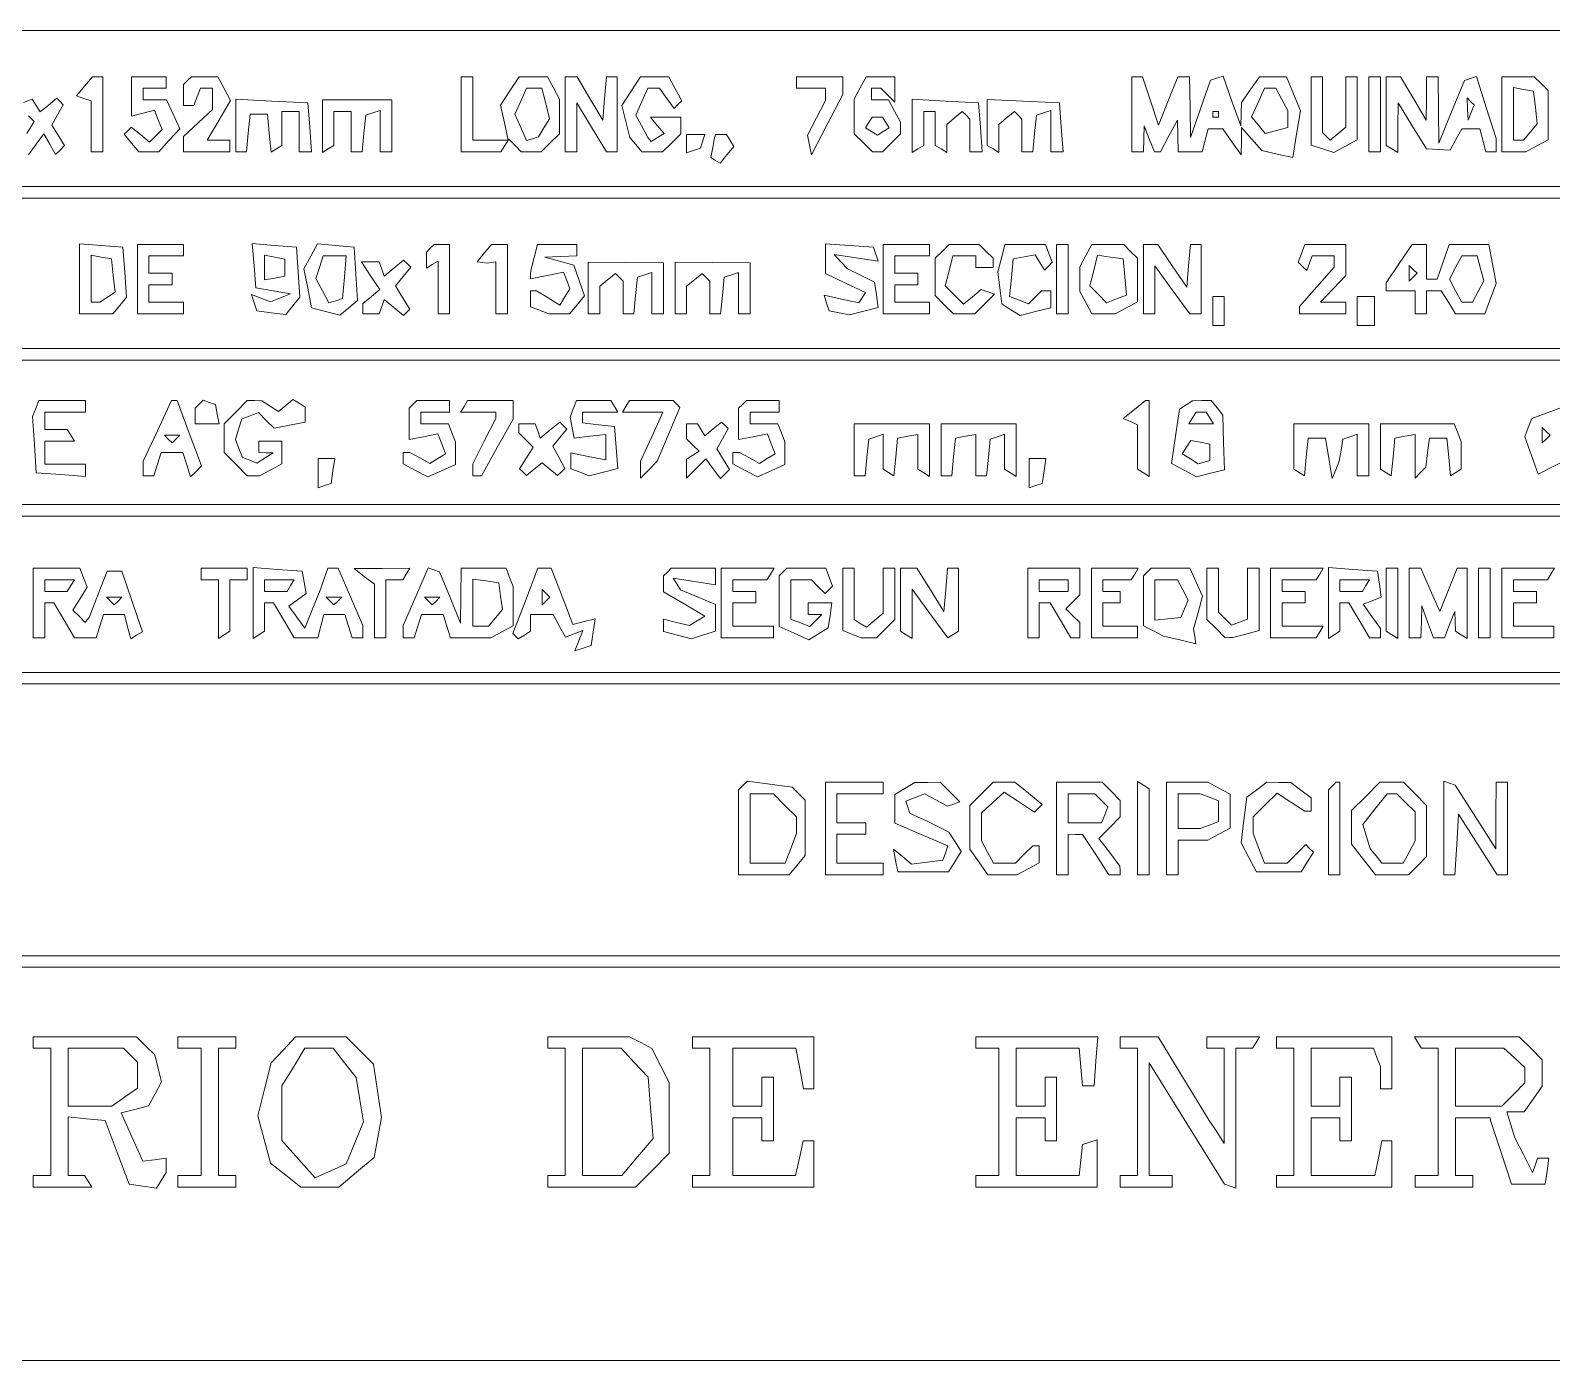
# Paper-space layout 'AN-05-DGE-020' of a CAD drawing. Header units: metres, sheet in millimetres. Extents: x 12 to 193, y 4 to 291.
# Drawn here: x 95.12 to 128.19, y 42.78 to 71.69 of the extents above; entities that cross this region are included whole.
import ezdxf

# ---------------------------------------------------------------- set-up
doc = ezdxf.new("R2010")
doc.units = ezdxf.units.M
doc.layers.add('DGE_CONTORNOS', color=7, linetype='Continuous', lineweight=0)
doc.layers.add('DGE_DATOS', color=7, linetype='Continuous', lineweight=0)

# ---------------------------------------------------------------- blocks, each defined once
blk = doc.blocks.new('LP_REF_DGE_MT_020')
at = {"layer": 'DGE_CONTORNOS'}
for points in [[(180.022, 69.991), (180.022, 68.294), (120.699, 68.294), (61.377, 68.294), (61.377, 69.991), (61.377, 71.688), (120.699, 71.688), (180.022, 71.688)], [(96.301, 70.473), (96.128, 70.264), (96.285, 70.211), (96.443, 70.158), (96.443, 69.603), (96.443, 69.048), (96.568, 69.048), (96.694, 69.048), (96.694, 69.865), (96.694, 70.682), (96.584, 70.682), (96.473, 70.682)], [(97.322, 70.254), (97.322, 69.826), (97.572, 69.891), (97.822, 69.957), (97.903, 69.745), (97.984, 69.534), (97.847, 69.397), (97.71, 69.26), (97.513, 69.423), (97.316, 69.587), (97.239, 69.509), (97.161, 69.431), (97.32, 69.24), (97.479, 69.048), (97.695, 69.048), (97.912, 69.048), (98.14, 69.3), (98.368, 69.552), (98.225, 69.866), (98.082, 70.179), (97.828, 70.179), (97.574, 70.179), (97.574, 70.305), (97.574, 70.431), (97.825, 70.431), (98.076, 70.431), (98.076, 70.556), (98.076, 70.682), (97.699, 70.682), (97.322, 70.682)], [(98.537, 70.598), (98.454, 70.515), (98.454, 70.284), (98.454, 70.054), (98.566, 70.054), (98.678, 70.054), (98.75, 70.242), (98.823, 70.431), (98.952, 70.431), (99.082, 70.431), (99.082, 70.201), (99.082, 69.972), (98.768, 69.677), (98.454, 69.382), (98.454, 69.215), (98.454, 69.048), (98.956, 69.048), (99.459, 69.048), (99.459, 69.174), (99.459, 69.3), (99.212, 69.3), (98.965, 69.3), (99.22, 69.732), (99.475, 70.165), (99.337, 70.424), (99.199, 70.682), (98.91, 70.682), (98.621, 70.682)], [(104.486, 69.865), (104.486, 69.048), (104.919, 69.048), (105.351, 69.048), (105.436, 69.185), (105.52, 69.322), (105.657, 69.185), (105.793, 69.048), (106.011, 69.048), (106.228, 69.048), (106.425, 69.246), (106.623, 69.443), (106.623, 69.82), (106.623, 70.196), (106.493, 70.439), (106.363, 70.682), (106.056, 70.682), (105.749, 70.682), (105.546, 70.373), (105.344, 70.064), (105.428, 69.682), (105.512, 69.3), (105.125, 69.3), (104.738, 69.3), (104.738, 69.991), (104.738, 70.682), (104.612, 70.682), (104.486, 70.682)], [(106.749, 69.865), (106.749, 69.048), (106.874, 69.048), (107, 69.048), (107.001, 69.582), (107.002, 70.117), (107.322, 69.582), (107.643, 69.048), (107.761, 69.048), (107.88, 69.048), (107.88, 69.865), (107.88, 70.682), (107.762, 70.682), (107.644, 70.682), (107.605, 70.211), (107.566, 69.74), (107.287, 70.211), (107.008, 70.682), (106.879, 70.682), (106.749, 70.682)], [(108.183, 70.369), (107.978, 70.056), (108.065, 69.71), (108.151, 69.364), (108.282, 69.206), (108.413, 69.048), (108.64, 69.048), (108.867, 69.048), (109.065, 69.246), (109.262, 69.443), (109.262, 69.623), (109.262, 69.802), (108.933, 69.802), (108.603, 69.802), (108.75, 69.625), (108.897, 69.448), (108.757, 69.361), (108.617, 69.274), (108.581, 69.318), (108.545, 69.362), (108.414, 69.606), (108.283, 69.849), (108.416, 70.14), (108.548, 70.431), (108.672, 70.431), (108.795, 70.431), (108.955, 70.211), (109.116, 69.991), (109.199, 70.075), (109.283, 70.158), (109.142, 70.42), (109.002, 70.682), (108.695, 70.682), (108.388, 70.682)], [(111.776, 70.556), (111.776, 70.431), (112.09, 70.431), (112.404, 70.431), (112.404, 70.299), (112.404, 70.167), (112.208, 69.788), (112.012, 69.408), (112.058, 69.197), (112.104, 68.985), (112.443, 69.641), (112.781, 70.297), (112.781, 70.489), (112.781, 70.682), (112.279, 70.682), (111.776, 70.682)], [(113.163, 70.439), (113.033, 70.196), (113.033, 69.82), (113.033, 69.443), (113.23, 69.246), (113.428, 69.048), (113.535, 69.048), (113.643, 69.048), (113.841, 69.246), (114.038, 69.443), (114.038, 69.568), (114.038, 69.693), (113.908, 69.936), (113.778, 70.179), (113.594, 70.179), (113.41, 70.179), (113.41, 70.305), (113.41, 70.431), (113.51, 70.431), (113.611, 70.431), (113.762, 70.28), (113.913, 70.129), (113.913, 70.406), (113.913, 70.682), (113.603, 70.682), (113.293, 70.682)], [(119.066, 69.865), (119.066, 69.048), (119.191, 69.048), (119.317, 69.048), (119.325, 69.331), (119.333, 69.614), (119.446, 69.331), (119.56, 69.048), (119.623, 69.048), (119.686, 69.048), (119.873, 69.394), (120.061, 69.74), (120.066, 69.394), (120.071, 69.048), (120.334, 69.048), (120.597, 69.048), (120.663, 69.3), (120.729, 69.551), (120.887, 69.551), (121.046, 69.551), (121.243, 69.268), (121.44, 68.985), (121.447, 69.282), (121.453, 69.579), (121.673, 69.327), (121.893, 69.075), (122.228, 68.999), (122.563, 68.923), (122.649, 69.433), (122.735, 69.942), (122.582, 70.312), (122.428, 70.682), (122.137, 70.682), (121.845, 70.682), (121.649, 70.403), (121.453, 70.123), (121.444, 69.869), (121.434, 69.614), (121.242, 70.154), (121.051, 70.695), (120.915, 70.649), (120.779, 70.604), (120.56, 69.983), (120.342, 69.362), (120.332, 70.022), (120.322, 70.682), (120.196, 70.682), (120.069, 70.682), (119.858, 70.155), (119.647, 69.628), (119.472, 70.155), (119.296, 70.682), (119.181, 70.682), (119.066, 70.682)], [(122.962, 69.937), (122.962, 69.191), (123.208, 69.113), (123.455, 69.034), (123.711, 69.171), (123.967, 69.309), (123.967, 69.995), (123.967, 70.682), (123.841, 70.682), (123.716, 70.682), (123.716, 70.132), (123.716, 69.582), (123.547, 69.442), (123.378, 69.302), (123.296, 69.385), (123.213, 69.467), (123.213, 70.075), (123.213, 70.682), (123.087, 70.682), (122.962, 70.682)], [(124.219, 69.865), (124.219, 69.048), (124.344, 69.048), (124.47, 69.048), (124.47, 69.865), (124.47, 70.682), (124.344, 70.682), (124.219, 70.682)], [(124.596, 69.935), (124.596, 69.189), (124.721, 69.111), (124.847, 69.033), (124.851, 69.575), (124.855, 70.117), (125.163, 69.614), (125.472, 69.111), (125.73, 69.097), (125.987, 69.082), (126.113, 69.317), (126.238, 69.551), (126.434, 69.551), (126.63, 69.551), (126.696, 69.3), (126.761, 69.048), (126.873, 69.048), (126.984, 69.048), (126.984, 69.194), (126.984, 69.34), (126.771, 70.014), (126.559, 70.687), (126.43, 70.644), (126.3, 70.601), (126.019, 69.919), (125.738, 69.237), (125.733, 69.959), (125.727, 70.682), (125.601, 70.682), (125.475, 70.682), (125.47, 70.211), (125.464, 69.74), (125.187, 70.21), (124.91, 70.68), (124.753, 70.681), (124.596, 70.682)], [(127.109, 69.865), (127.109, 69.048), (127.369, 69.048), (127.628, 69.048), (127.872, 69.178), (128.115, 69.309), (128.115, 69.844), (128.115, 70.38), (127.964, 70.531), (127.813, 70.682), (127.461, 70.682), (127.109, 70.682)], [(127.841, 70.014), (127.881, 69.661), (127.731, 69.481), (127.581, 69.3), (127.471, 69.3), (127.361, 69.3), (127.361, 69.874), (127.361, 70.449), (127.581, 70.407), (127.8, 70.366)], [(99.585, 69.62), (99.585, 69.048), (99.702, 69.048), (99.82, 69.048), (99.859, 69.457), (99.899, 69.865), (100.087, 69.865), (100.276, 69.865), (100.315, 69.454), (100.355, 69.044), (100.473, 69.116), (100.59, 69.189), (100.59, 69.558), (100.59, 69.928), (100.779, 69.928), (100.967, 69.928), (100.967, 69.488), (100.967, 69.048), (101.1, 69.048), (101.233, 69.048), (101.194, 69.582), (101.156, 70.117), (100.37, 70.154), (99.585, 70.191)], [(101.47, 69.606), (101.47, 69.033), (101.596, 69.111), (101.721, 69.189), (101.721, 69.558), (101.721, 69.928), (101.91, 69.928), (102.098, 69.928), (102.098, 69.488), (102.098, 69.048), (102.216, 69.048), (102.334, 69.048), (102.373, 69.447), (102.413, 69.846), (102.57, 69.897), (102.727, 69.949), (102.727, 69.499), (102.727, 69.048), (102.852, 69.048), (102.978, 69.048), (102.978, 69.614), (102.978, 70.179), (102.224, 70.179), (101.47, 70.179)], [(106.325, 70.097), (106.409, 69.763), (106.287, 69.57), (106.165, 69.377), (106.038, 69.335), (105.91, 69.293), (105.782, 69.579), (105.653, 69.865), (105.781, 70.148), (105.909, 70.431), (106.075, 70.431), (106.241, 70.431)], [(114.29, 69.613), (114.29, 69.033), (114.415, 69.111), (114.541, 69.189), (114.541, 69.558), (114.541, 69.928), (114.667, 69.928), (114.792, 69.928), (114.792, 69.558), (114.792, 69.189), (114.918, 69.111), (115.044, 69.033), (115.044, 69.34), (115.044, 69.646), (115.212, 69.786), (115.381, 69.926), (115.464, 69.843), (115.546, 69.76), (115.546, 69.404), (115.546, 69.048), (115.679, 69.048), (115.812, 69.048), (115.774, 69.582), (115.735, 70.117), (115.012, 70.154), (114.29, 70.192)], [(115.923, 69.686), (115.923, 69.189), (116.049, 69.111), (116.175, 69.033), (116.175, 69.34), (116.175, 69.646), (116.343, 69.786), (116.512, 69.926), (116.595, 69.843), (116.678, 69.76), (116.678, 69.404), (116.678, 69.048), (116.795, 69.048), (116.913, 69.048), (116.952, 69.447), (116.992, 69.846), (117.149, 69.897), (117.306, 69.949), (117.306, 69.499), (117.306, 69.048), (117.439, 69.048), (117.572, 69.048), (117.533, 69.582), (117.494, 70.117), (116.709, 70.15), (115.923, 70.184)], [(122.329, 70.188), (122.459, 69.945), (122.459, 69.762), (122.459, 69.58), (122.212, 69.516), (121.965, 69.451), (121.817, 69.631), (121.668, 69.81), (121.809, 70.12), (121.951, 70.431), (122.075, 70.431), (122.199, 70.431)], [(126.441, 69.904), (126.375, 69.74), (126.365, 69.98), (126.355, 70.221), (126.431, 70.145), (126.507, 70.069)], [(113.719, 69.685), (113.791, 69.568), (113.663, 69.489), (113.535, 69.411), (113.408, 69.489), (113.28, 69.568), (113.352, 69.685), (113.425, 69.802), (113.535, 69.802), (113.646, 69.802)], [(120.951, 69.865), (120.951, 69.802), (120.888, 69.802), (120.825, 69.802), (120.825, 69.865), (120.825, 69.928), (120.888, 69.928), (120.951, 69.928)], [(109.388, 69.226), (109.388, 69.027), (109.537, 69.077), (109.686, 69.127), (109.736, 69.276), (109.786, 69.425), (109.587, 69.425), (109.388, 69.425)], [(110.007, 69.394), (109.997, 69.362), (109.955, 69.143), (109.913, 68.924), (110.013, 68.862), (110.114, 68.8), (110.264, 68.981), (110.415, 69.163), (110.334, 69.294), (110.253, 69.425), (110.135, 69.425), (110.016, 69.425)], [(180.022, 66.409), (180.022, 64.775), (120.699, 64.775), (61.377, 64.775), (61.377, 66.409), (61.377, 68.043), (120.699, 68.043), (180.022, 68.043)], [(96.191, 66.291), (96.191, 65.529), (96.553, 65.529), (96.915, 65.529), (97.063, 65.709), (97.212, 65.888), (97.173, 66.431), (97.134, 66.975), (96.663, 67.014), (96.191, 67.053)], [(96.924, 66.359), (96.965, 65.996), (96.798, 65.89), (96.631, 65.784), (96.537, 65.783), (96.443, 65.781), (96.443, 66.293), (96.443, 66.805), (96.663, 66.763), (96.882, 66.721)], [(97.448, 66.283), (97.448, 65.529), (97.951, 65.529), (98.454, 65.529), (98.454, 65.655), (98.454, 65.781), (98.076, 65.781), (97.699, 65.781), (97.699, 65.969), (97.699, 66.158), (97.951, 66.158), (98.202, 66.158), (98.202, 66.283), (98.202, 66.409), (97.951, 66.409), (97.699, 66.409), (97.699, 66.598), (97.699, 66.786), (98.076, 66.786), (98.454, 66.786), (98.454, 66.912), (98.454, 67.037), (97.951, 67.037), (97.448, 67.037)], [(99.985, 66.575), (100.025, 66.096), (100.402, 66.029), (100.779, 65.962), (100.559, 65.875), (100.339, 65.789), (100.133, 65.867), (99.927, 65.946), (99.986, 65.769), (100.044, 65.592), (100.359, 65.554), (100.674, 65.517), (100.829, 65.702), (100.983, 65.888), (100.943, 66.431), (100.904, 66.975), (100.425, 67.014), (99.946, 67.054)], [(100.653, 66.535), (100.653, 66.35), (100.433, 66.307), (100.213, 66.265), (100.213, 66.535), (100.213, 66.805), (100.433, 66.762), (100.653, 66.72)], [(101.215, 66.78), (101.07, 66.508), (101.15, 66.083), (101.23, 65.657), (101.54, 65.579), (101.85, 65.501), (102.043, 65.661), (102.236, 65.821), (102.199, 66.398), (102.161, 66.975), (101.761, 67.013), (101.361, 67.052)], [(103.816, 66.954), (103.732, 66.87), (103.732, 66.695), (103.732, 66.52), (103.858, 66.598), (103.984, 66.675), (103.984, 66.102), (103.984, 65.529), (104.109, 65.529), (104.235, 65.529), (104.235, 66.283), (104.235, 67.037), (104.067, 67.037), (103.9, 67.037)], [(104.989, 66.849), (104.833, 66.66), (104.942, 66.646), (105.052, 66.631), (105.146, 66.646), (105.24, 66.66), (105.24, 66.095), (105.24, 65.529), (105.366, 65.529), (105.492, 65.529), (105.492, 66.283), (105.492, 67.037), (105.319, 67.037), (105.145, 67.037)], [(106.074, 66.755), (105.998, 66.472), (105.996, 66.381), (105.994, 66.29), (106.353, 66.361), (106.712, 66.433), (106.782, 66.253), (106.851, 66.072), (106.741, 65.895), (106.631, 65.718), (106.377, 65.875), (106.124, 66.032), (106.059, 66.032), (105.994, 66.032), (105.994, 65.857), (105.994, 65.682), (106.193, 65.606), (106.392, 65.529), (106.618, 65.529), (106.843, 65.529), (107.006, 65.725), (107.169, 65.921), (107.052, 66.254), (106.935, 66.587), (106.622, 66.674), (106.309, 66.761), (106.654, 66.774), (107, 66.786), (107, 66.912), (107, 67.037), (106.575, 67.037), (106.149, 67.037)], [(112.404, 66.728), (112.404, 66.405), (112.839, 66.198), (113.273, 65.991), (113.204, 65.878), (113.134, 65.766), (112.755, 65.849), (112.375, 65.933), (112.431, 65.762), (112.488, 65.592), (112.707, 65.55), (112.927, 65.507), (113.239, 65.585), (113.552, 65.664), (113.512, 65.939), (113.473, 66.214), (113.179, 66.36), (112.886, 66.506), (112.739, 66.662), (112.593, 66.819), (113.072, 66.746), (113.552, 66.674), (113.503, 66.824), (113.453, 66.975), (112.929, 67.013), (112.404, 67.052)], [(113.661, 66.283), (113.661, 65.529), (114.164, 65.529), (114.667, 65.529), (114.667, 65.655), (114.667, 65.781), (114.29, 65.781), (113.913, 65.781), (113.913, 65.969), (113.913, 66.158), (114.164, 66.158), (114.415, 66.158), (114.415, 66.283), (114.415, 66.409), (114.164, 66.409), (113.913, 66.409), (113.913, 66.598), (113.913, 66.786), (114.29, 66.786), (114.667, 66.786), (114.667, 66.912), (114.667, 67.037), (114.164, 67.037), (113.661, 67.037)], [(114.943, 66.887), (114.792, 66.736), (114.792, 66.33), (114.792, 65.924), (114.99, 65.727), (115.187, 65.529), (115.421, 65.529), (115.654, 65.529), (115.868, 65.744), (116.083, 65.958), (115.936, 66.007), (115.789, 66.056), (115.599, 65.898), (115.408, 65.739), (115.21, 65.938), (115.011, 66.136), (115.093, 66.461), (115.174, 66.786), (115.423, 66.786), (115.672, 66.786), (115.672, 66.66), (115.672, 66.535), (115.861, 66.535), (116.049, 66.535), (116.049, 66.635), (116.049, 66.736), (115.898, 66.887), (115.747, 67.037), (115.421, 67.037), (115.094, 67.037)], [(116.23, 66.738), (116.155, 66.439), (116.196, 66.091), (116.238, 65.743), (116.438, 65.618), (116.639, 65.492), (116.972, 65.576), (117.306, 65.66), (117.306, 65.846), (117.306, 66.032), (117.205, 66.032), (117.105, 66.032), (116.962, 65.89), (116.82, 65.747), (116.615, 65.826), (116.41, 65.905), (116.45, 66.313), (116.489, 66.721), (116.725, 66.766), (116.962, 66.811), (117.064, 66.645), (117.167, 66.479), (117.252, 66.564), (117.337, 66.65), (117.263, 66.843), (117.188, 67.037), (116.747, 67.037), (116.305, 67.037)], [(117.432, 66.283), (117.432, 65.529), (117.557, 65.529), (117.683, 65.529), (117.683, 66.283), (117.683, 67.037), (117.557, 67.037), (117.432, 67.037)], [(118.064, 66.794), (117.934, 66.551), (117.934, 66.283), (117.934, 66.015), (118.064, 65.772), (118.195, 65.529), (118.45, 65.529), (118.705, 65.529), (118.948, 65.659), (119.191, 65.789), (119.191, 66.263), (119.191, 66.736), (119.04, 66.887), (118.89, 67.037), (118.542, 67.037), (118.195, 67.037)], [(118.915, 66.331), (118.953, 65.938), (118.736, 65.855), (118.518, 65.771), (118.336, 65.954), (118.153, 66.136), (118.237, 66.469), (118.32, 66.802), (118.599, 66.763), (118.877, 66.723)], [(119.317, 66.283), (119.317, 65.529), (119.443, 65.529), (119.568, 65.529), (119.568, 66.051), (119.568, 66.572), (119.946, 66.051), (120.324, 65.529), (120.449, 65.529), (120.574, 65.529), (120.574, 66.283), (120.574, 67.037), (120.456, 67.037), (120.338, 67.037), (120.299, 66.573), (120.26, 66.109), (119.945, 66.572), (119.631, 67.036), (119.474, 67.037), (119.317, 67.037)], [(122.754, 66.843), (122.679, 66.65), (122.775, 66.561), (122.87, 66.472), (122.927, 66.629), (122.983, 66.786), (123.224, 66.786), (123.464, 66.786), (123.464, 66.665), (123.464, 66.543), (123.087, 66.114), (122.71, 65.685), (122.71, 65.607), (122.71, 65.529), (123.213, 65.529), (123.716, 65.529), (123.716, 65.655), (123.716, 65.781), (123.443, 65.781), (123.169, 65.781), (123.443, 66.072), (123.716, 66.362), (123.716, 66.7), (123.716, 67.037), (123.272, 67.037), (122.828, 67.037)], [(124.878, 66.62), (124.596, 66.205), (124.596, 66.118), (124.596, 66.032), (124.91, 66.032), (125.224, 66.032), (125.224, 65.781), (125.224, 65.529), (125.35, 65.529), (125.475, 65.529), (125.475, 65.781), (125.475, 66.032), (125.634, 66.032), (125.792, 66.032), (125.949, 65.781), (126.106, 65.529), (126.422, 65.529), (126.738, 65.529), (126.864, 65.859), (126.989, 66.189), (126.909, 66.613), (126.83, 67.037), (126.397, 67.037), (125.965, 67.037), (125.834, 66.66), (125.702, 66.283), (125.589, 66.283), (125.475, 66.283), (125.475, 66.66), (125.475, 67.037), (125.318, 67.037), (125.161, 67.036)], [(101.949, 66.324), (101.91, 65.863), (101.761, 65.814), (101.613, 65.765), (101.471, 66.029), (101.33, 66.293), (101.409, 66.539), (101.487, 66.786), (101.737, 66.786), (101.988, 66.786)], [(102.519, 66.358), (102.717, 66.055), (102.534, 65.902), (102.35, 65.75), (102.35, 65.64), (102.35, 65.529), (102.528, 65.529), (102.706, 65.529), (102.759, 65.686), (102.812, 65.843), (103.024, 65.668), (103.236, 65.493), (103.304, 65.562), (103.373, 65.63), (103.214, 65.884), (103.056, 66.137), (103.224, 66.339), (103.391, 66.541), (103.313, 66.619), (103.236, 66.696), (103.024, 66.521), (102.812, 66.346), (102.759, 66.503), (102.706, 66.66), (102.513, 66.66), (102.321, 66.66)], [(107.251, 66.09), (107.251, 65.529), (107.377, 65.529), (107.503, 65.529), (107.503, 65.828), (107.503, 66.127), (107.671, 66.267), (107.84, 66.407), (107.923, 66.324), (108.005, 66.241), (108.005, 65.885), (108.005, 65.529), (108.123, 65.529), (108.241, 65.529), (108.28, 65.928), (108.32, 66.327), (108.477, 66.378), (108.634, 66.43), (108.634, 65.98), (108.634, 65.529), (108.76, 65.529), (108.885, 65.529), (108.885, 66.084), (108.885, 66.639), (108.068, 66.645), (107.251, 66.651)], [(109.137, 66.09), (109.137, 65.529), (109.262, 65.529), (109.388, 65.529), (109.388, 65.828), (109.388, 66.127), (109.557, 66.267), (109.725, 66.407), (109.808, 66.324), (109.891, 66.241), (109.891, 65.885), (109.891, 65.529), (110.008, 65.529), (110.126, 65.529), (110.165, 65.928), (110.205, 66.327), (110.362, 66.378), (110.519, 66.43), (110.519, 65.98), (110.519, 65.529), (110.645, 65.529), (110.77, 65.529), (110.77, 66.084), (110.77, 66.639), (109.954, 66.645), (109.137, 66.651)], [(125.182, 66.325), (125.098, 66.241), (125.098, 66.409), (125.098, 66.577), (125.182, 66.493), (125.266, 66.409)], [(126.648, 66.514), (126.719, 66.243), (126.596, 66.012), (126.472, 65.781), (126.355, 65.781), (126.238, 65.781), (126.104, 66.032), (125.969, 66.283), (126.104, 66.535), (126.238, 66.786), (126.408, 66.786), (126.577, 66.786)], [(120.825, 65.592), (120.825, 65.278), (120.951, 65.278), (121.076, 65.278), (121.076, 65.592), (121.076, 65.906), (120.951, 65.906), (120.825, 65.906)], [(123.967, 65.592), (123.967, 65.278), (124.156, 65.278), (124.344, 65.278), (124.344, 65.592), (124.344, 65.906), (124.156, 65.906), (123.967, 65.906)], [(180.022, 62.953), (180.022, 61.382), (120.699, 61.382), (61.377, 61.382), (61.377, 62.953), (61.377, 64.524), (120.699, 64.524), (180.022, 64.524)], [(95.237, 63.471), (95.171, 63.298), (95.21, 62.686), (95.249, 62.073), (95.783, 62.034), (96.317, 61.996), (96.317, 62.129), (96.317, 62.262), (95.877, 62.262), (95.437, 62.262), (95.437, 62.513), (95.437, 62.764), (95.759, 62.764), (96.08, 62.764), (96.003, 62.89), (95.925, 63.016), (95.681, 63.016), (95.437, 63.016), (95.437, 63.204), (95.437, 63.393), (95.877, 63.393), (96.317, 63.393), (96.317, 63.518), (96.317, 63.644), (95.81, 63.644), (95.304, 63.644)], [(97.883, 62.984), (97.576, 62.324), (97.575, 62.167), (97.574, 62.01), (97.691, 62.01), (97.808, 62.01), (97.888, 62.262), (97.968, 62.513), (98.202, 62.513), (98.437, 62.513), (98.52, 62.249), (98.604, 61.985), (98.723, 62.104), (98.842, 62.222), (98.576, 62.933), (98.31, 63.644), (98.25, 63.644), (98.191, 63.644)], [(98.791, 63.563), (98.705, 63.477), (98.705, 63.309), (98.705, 63.141), (98.965, 63.141), (99.226, 63.141), (99.185, 63.351), (99.145, 63.56), (99.011, 63.605), (98.878, 63.649)], [(99.585, 63.393), (99.333, 63.141), (99.333, 62.827), (99.333, 62.513), (99.585, 62.262), (99.836, 62.01), (99.97, 62.01), (100.104, 62.01), (100.347, 62.14), (100.59, 62.27), (100.59, 62.517), (100.59, 62.764), (100.339, 62.764), (100.087, 62.764), (100.087, 62.639), (100.087, 62.513), (100.244, 62.511), (100.402, 62.509), (100.224, 62.397), (100.047, 62.285), (99.889, 62.346), (99.73, 62.407), (99.654, 62.603), (99.579, 62.8), (99.649, 63.022), (99.72, 63.244), (99.9, 63.313), (100.08, 63.382), (100.25, 63.212), (100.42, 63.042), (100.756, 63.106), (101.093, 63.171), (101.093, 63.337), (101.093, 63.504), (100.962, 63.585), (100.83, 63.666), (100.675, 63.536), (100.519, 63.407), (100.335, 63.524), (100.15, 63.64), (99.993, 63.642), (99.836, 63.644)], [(103.439, 63.56), (103.355, 63.477), (103.355, 63.138), (103.355, 62.799), (103.668, 62.859), (103.98, 62.919), (104.063, 62.703), (104.146, 62.488), (103.977, 62.383), (103.809, 62.279), (103.59, 62.396), (103.372, 62.513), (103.301, 62.513), (103.229, 62.513), (103.229, 62.392), (103.229, 62.27), (103.497, 62.127), (103.764, 61.984), (104.062, 62.12), (104.361, 62.256), (104.361, 62.5), (104.361, 62.744), (104.284, 62.943), (104.208, 63.141), (103.907, 63.141), (103.607, 63.141), (103.607, 63.267), (103.607, 63.393), (103.921, 63.393), (104.235, 63.393), (104.235, 63.518), (104.235, 63.644), (103.879, 63.644), (103.523, 63.644)], [(104.549, 63.518), (104.471, 63.393), (104.856, 63.393), (105.24, 63.393), (105.24, 63.325), (105.24, 63.257), (104.989, 62.764), (104.738, 62.272), (104.738, 62.141), (104.738, 62.01), (104.832, 62.01), (104.926, 62.011), (105.272, 62.626), (105.617, 63.241), (105.617, 63.443), (105.617, 63.644), (105.122, 63.644), (104.627, 63.644)], [(106.923, 63.463), (106.853, 63.282), (106.897, 63.054), (106.942, 62.827), (107.285, 62.868), (107.628, 62.908), (107.628, 62.632), (107.628, 62.356), (107.251, 62.431), (106.874, 62.507), (106.874, 62.335), (106.874, 62.163), (107.073, 62.087), (107.271, 62.01), (107.582, 62.089), (107.893, 62.167), (107.855, 62.623), (107.817, 63.079), (107.471, 63.118), (107.126, 63.158), (107.126, 63.275), (107.126, 63.393), (107.51, 63.393), (107.895, 63.393), (107.817, 63.518), (107.739, 63.644), (107.366, 63.644), (106.992, 63.644)], [(108.068, 63.518), (107.991, 63.393), (108.432, 63.393), (108.873, 63.393), (108.63, 62.859), (108.388, 62.324), (108.385, 62.14), (108.382, 61.956), (108.564, 62.14), (108.745, 62.324), (108.994, 62.91), (109.243, 63.495), (109.169, 63.57), (109.095, 63.644), (108.62, 63.644), (108.146, 63.644)], [(110.603, 63.56), (110.519, 63.477), (110.519, 63.138), (110.519, 62.799), (110.832, 62.859), (111.144, 62.919), (111.227, 62.703), (111.31, 62.488), (111.141, 62.383), (110.973, 62.279), (110.754, 62.396), (110.536, 62.513), (110.464, 62.513), (110.393, 62.513), (110.393, 62.392), (110.393, 62.27), (110.661, 62.127), (110.928, 61.984), (111.226, 62.12), (111.525, 62.256), (111.525, 62.5), (111.525, 62.744), (111.448, 62.943), (111.372, 63.141), (111.071, 63.141), (110.77, 63.141), (110.77, 63.267), (110.77, 63.393), (111.085, 63.393), (111.399, 63.393), (111.399, 63.518), (111.399, 63.644), (111.043, 63.644), (110.687, 63.644)], [(119.121, 63.448), (118.877, 63.251), (119.034, 63.186), (119.191, 63.12), (119.191, 62.636), (119.191, 62.151), (119.317, 62.073), (119.443, 61.995), (119.443, 62.82), (119.443, 63.644), (119.404, 63.644), (119.365, 63.644)], [(120.246, 63.548), (120.106, 63.456), (120.019, 62.867), (119.932, 62.277), (120.202, 62.133), (120.471, 61.989), (120.775, 62.065), (121.078, 62.141), (121.06, 62.736), (121.041, 63.33), (120.918, 63.487), (120.794, 63.644), (120.59, 63.642), (120.385, 63.64)], [(128.094, 63.376), (127.759, 63.253), (127.683, 63.055), (127.607, 62.858), (127.754, 62.453), (127.9, 62.048), (128.256, 62.226), (128.612, 62.403), (128.684, 62.519), (128.755, 62.634), (128.672, 63.076), (128.589, 63.518), (128.509, 63.508), (128.429, 63.499)], [(105.743, 63.041), (105.743, 62.94), (105.897, 62.786), (106.051, 62.632), (105.904, 62.398), (105.758, 62.163), (105.833, 62.088), (105.909, 62.012), (106.077, 62.152), (106.246, 62.292), (106.415, 62.152), (106.583, 62.012), (106.661, 62.091), (106.74, 62.169), (106.61, 62.412), (106.48, 62.655), (106.632, 62.838), (106.784, 63.022), (106.707, 63.099), (106.629, 63.177), (106.417, 63.002), (106.205, 62.827), (106.152, 62.984), (106.099, 63.141), (105.921, 63.141), (105.743, 63.141)], [(109.388, 62.978), (109.388, 62.815), (109.525, 62.678), (109.661, 62.541), (109.525, 62.457), (109.388, 62.372), (109.388, 62.164), (109.388, 61.956), (109.598, 62.166), (109.808, 62.376), (109.965, 62.162), (110.121, 61.948), (110.221, 62.048), (110.321, 62.147), (110.182, 62.37), (110.043, 62.592), (110.167, 62.813), (110.291, 63.035), (110.219, 63.106), (110.148, 63.177), (109.968, 63.028), (109.787, 62.878), (109.706, 63.01), (109.624, 63.141), (109.506, 63.141), (109.388, 63.141)], [(120.762, 63.267), (120.84, 63.141), (120.574, 63.141), (120.308, 63.141), (120.385, 63.267), (120.463, 63.393), (120.574, 63.393), (120.685, 63.393)], [(98.286, 62.806), (98.202, 62.722), (98.118, 62.806), (98.035, 62.89), (98.202, 62.89), (98.37, 62.89)], [(113.033, 62.576), (113.033, 62.01), (113.15, 62.01), (113.268, 62.01), (113.308, 62.409), (113.347, 62.808), (113.504, 62.859), (113.661, 62.911), (113.661, 62.531), (113.661, 62.151), (113.779, 62.078), (113.896, 62.006), (113.936, 62.415), (113.975, 62.825), (114.195, 62.867), (114.415, 62.908), (114.415, 62.53), (114.415, 62.151), (114.541, 62.073), (114.667, 61.995), (114.667, 62.568), (114.667, 63.141), (113.85, 63.141), (113.033, 63.141)], [(114.918, 62.576), (114.918, 62.01), (115.036, 62.01), (115.153, 62.01), (115.193, 62.418), (115.232, 62.825), (115.452, 62.867), (115.672, 62.908), (115.672, 62.459), (115.672, 62.01), (115.79, 62.01), (115.908, 62.01), (115.947, 62.409), (115.986, 62.808), (116.143, 62.859), (116.3, 62.911), (116.3, 62.531), (116.3, 62.151), (116.426, 62.073), (116.552, 61.995), (116.552, 62.568), (116.552, 63.141), (115.735, 63.141), (114.918, 63.141)], [(122.585, 62.646), (122.585, 62.151), (122.702, 62.078), (122.82, 62.006), (122.859, 62.416), (122.899, 62.827), (123.087, 62.827), (123.276, 62.827), (123.349, 62.387), (123.421, 61.947), (123.498, 62.136), (123.575, 62.324), (123.614, 62.565), (123.653, 62.806), (123.81, 62.859), (123.967, 62.911), (123.967, 62.461), (123.967, 62.01), (124.093, 62.01), (124.219, 62.01), (124.219, 62.576), (124.219, 63.141), (123.402, 63.141), (122.585, 63.141)], [(124.47, 62.646), (124.47, 62.151), (124.587, 62.078), (124.705, 62.006), (124.745, 62.415), (124.784, 62.825), (125.004, 62.867), (125.224, 62.908), (125.224, 62.434), (125.224, 61.96), (125.339, 62.079), (125.454, 62.199), (125.496, 62.513), (125.538, 62.827), (125.727, 62.827), (125.915, 62.827), (125.955, 62.416), (125.994, 62.006), (126.112, 62.078), (126.229, 62.151), (126.229, 62.447), (126.229, 62.744), (126.153, 62.943), (126.077, 63.141), (125.273, 63.141), (124.47, 63.141)], [(128.073, 62.806), (127.989, 62.722), (127.989, 62.89), (127.989, 63.058), (128.073, 62.974), (128.157, 62.89)], [(120.762, 62.522), (120.762, 62.345), (120.637, 62.306), (120.511, 62.266), (120.338, 62.375), (120.164, 62.485), (120.255, 62.632), (120.346, 62.778), (120.554, 62.738), (120.762, 62.698)], [(101.376, 62.068), (101.376, 61.748), (101.517, 61.795), (101.658, 61.841), (101.699, 62.114), (101.739, 62.387), (101.557, 62.387), (101.376, 62.387)], [(116.835, 62.068), (116.835, 61.748), (116.976, 61.795), (117.117, 61.841), (117.158, 62.114), (117.198, 62.387), (117.016, 62.387), (116.835, 62.387)], [(180.022, 59.434), (180.022, 57.737), (120.699, 57.737), (61.377, 57.737), (61.377, 59.434), (61.377, 61.131), (120.699, 61.131), (180.022, 61.131)], [(95.186, 59.245), (95.186, 58.491), (95.311, 58.491), (95.437, 58.491), (95.437, 58.868), (95.437, 59.245), (95.536, 59.245), (95.634, 59.245), (95.857, 58.868), (96.08, 58.491), (96.316, 58.491), (96.551, 58.491), (96.631, 58.743), (96.711, 58.994), (96.939, 58.994), (97.167, 58.994), (97.236, 58.73), (97.305, 58.466), (97.431, 58.544), (97.557, 58.621), (97.333, 59.279), (97.11, 59.937), (96.951, 59.937), (96.792, 59.937), (96.597, 59.434), (96.402, 58.931), (96.357, 58.877), (96.313, 58.822), (96.179, 58.956), (96.045, 59.09), (96.201, 59.34), (96.357, 59.589), (96.278, 59.794), (96.199, 59.999), (95.692, 59.999), (95.186, 59.999)], [(98.831, 59.874), (98.831, 59.748), (99.019, 59.748), (99.208, 59.748), (99.208, 59.112), (99.208, 58.476), (99.333, 58.554), (99.459, 58.632), (99.459, 59.19), (99.459, 59.748), (99.647, 59.748), (99.836, 59.748), (99.836, 59.874), (99.836, 59.999), (99.333, 59.999), (98.831, 59.999)], [(99.962, 59.245), (99.962, 58.476), (100.087, 58.554), (100.213, 58.632), (100.213, 58.939), (100.213, 59.245), (100.312, 59.245), (100.41, 59.245), (100.633, 58.868), (100.856, 58.491), (101.112, 58.491), (101.368, 58.491), (101.433, 58.743), (101.499, 58.994), (101.727, 58.994), (101.956, 58.994), (102.035, 58.743), (102.115, 58.491), (102.232, 58.491), (102.35, 58.491), (102.35, 58.625), (102.35, 58.759), (102.083, 59.379), (101.816, 59.999), (101.702, 59.999), (101.588, 59.999), (101.51, 59.779), (101.433, 59.56), (101.261, 59.13), (101.088, 58.701), (100.915, 58.937), (100.742, 59.174), (100.931, 59.312), (101.12, 59.45), (101.074, 59.694), (101.028, 59.937), (100.495, 59.975), (99.962, 60.014)], [(102.381, 59.824), (102.601, 59.657), (102.601, 59.074), (102.601, 58.491), (102.727, 58.491), (102.852, 58.491), (102.852, 59.12), (102.852, 59.748), (103.034, 59.748), (103.215, 59.748), (103.292, 59.874), (103.37, 59.999), (102.766, 59.995), (102.161, 59.991)], [(103.498, 59.384), (103.229, 58.759), (103.229, 58.625), (103.229, 58.491), (103.347, 58.491), (103.464, 58.491), (103.544, 58.743), (103.623, 58.994), (103.858, 58.994), (104.092, 58.994), (104.172, 58.743), (104.252, 58.491), (104.692, 58.491), (105.131, 58.491), (105.374, 58.621), (105.617, 58.751), (105.617, 59.177), (105.617, 59.602), (105.541, 59.801), (105.465, 59.999), (104.976, 59.999), (104.486, 59.999), (104.479, 59.402), (104.472, 58.805), (104.245, 59.365), (104.018, 59.925), (103.893, 59.967), (103.767, 60.009)], [(105.884, 59.29), (105.612, 58.58), (105.669, 58.523), (105.726, 58.466), (105.86, 58.549), (105.994, 58.632), (105.994, 58.813), (105.994, 58.994), (106.241, 58.994), (106.488, 58.994), (106.62, 58.747), (106.752, 58.501), (106.94, 58.573), (107.128, 58.645), (107.044, 58.425), (106.96, 58.206), (107.137, 58.264), (107.314, 58.322), (107.357, 58.613), (107.399, 58.903), (107.158, 58.84), (106.916, 58.777), (106.679, 59.388), (106.442, 59.999), (106.298, 59.999), (106.155, 59.999)], [(108.969, 59.916), (108.885, 59.832), (108.885, 59.66), (108.885, 59.488), (109.335, 59.223), (109.784, 58.958), (109.619, 58.855), (109.453, 58.753), (109.169, 58.824), (108.885, 58.896), (108.885, 58.759), (108.885, 58.622), (109.19, 58.545), (109.495, 58.469), (109.756, 58.551), (110.016, 58.634), (110.016, 58.924), (110.016, 59.215), (109.637, 59.372), (109.257, 59.529), (109.177, 59.658), (109.097, 59.787), (109.557, 59.713), (110.016, 59.638), (110.016, 59.819), (110.016, 59.999), (109.535, 59.999), (109.053, 59.999)], [(110.142, 59.245), (110.142, 58.491), (110.708, 58.491), (111.273, 58.491), (111.273, 58.617), (111.273, 58.743), (110.833, 58.743), (110.393, 58.743), (110.393, 58.994), (110.393, 59.245), (110.645, 59.245), (110.896, 59.245), (110.896, 59.371), (110.896, 59.497), (110.645, 59.497), (110.393, 59.497), (110.393, 59.622), (110.393, 59.748), (110.763, 59.748), (111.133, 59.748), (111.21, 59.874), (111.288, 59.999), (110.715, 59.999), (110.142, 59.999)], [(111.483, 59.916), (111.399, 59.832), (111.399, 59.285), (111.399, 58.737), (111.723, 58.59), (112.047, 58.442), (112.257, 58.574), (112.467, 58.705), (112.507, 58.975), (112.547, 59.245), (112.287, 59.245), (112.027, 59.245), (112.027, 59.12), (112.027, 58.994), (112.178, 58.994), (112.329, 58.994), (112.199, 58.864), (112.069, 58.734), (111.86, 58.815), (111.65, 58.895), (111.65, 59.322), (111.65, 59.748), (111.876, 59.748), (112.103, 59.748), (112.251, 59.599), (112.4, 59.451), (112.481, 59.531), (112.561, 59.612), (112.487, 59.805), (112.412, 59.999), (111.989, 59.999), (111.566, 59.999)], [(112.781, 59.322), (112.781, 58.644), (112.98, 58.568), (113.179, 58.491), (113.348, 58.491), (113.518, 58.491), (113.715, 58.689), (113.913, 58.886), (113.913, 59.443), (113.913, 59.999), (113.787, 59.999), (113.661, 59.999), (113.661, 59.512), (113.661, 59.025), (113.478, 58.873), (113.295, 58.721), (113.164, 58.802), (113.033, 58.883), (113.033, 59.441), (113.033, 59.999), (112.907, 59.999), (112.781, 59.999)], [(114.038, 59.316), (114.038, 58.632), (114.164, 58.554), (114.29, 58.476), (114.29, 59.011), (114.29, 59.546), (114.678, 59.018), (115.066, 58.49), (115.181, 58.561), (115.295, 58.632), (115.295, 59.316), (115.295, 59.999), (115.177, 59.999), (115.059, 59.999), (115.02, 59.528), (114.981, 59.057), (114.688, 59.528), (114.395, 59.999), (114.216, 59.999), (114.038, 59.999)], [(116.803, 59.245), (116.803, 58.491), (116.929, 58.491), (117.055, 58.491), (117.055, 58.868), (117.055, 59.245), (117.173, 59.245), (117.292, 59.245), (117.514, 58.868), (117.737, 58.491), (117.836, 58.491), (117.934, 58.491), (117.934, 58.655), (117.934, 58.818), (117.784, 58.969), (117.633, 59.12), (117.784, 59.27), (117.934, 59.421), (117.934, 59.71), (117.934, 59.999), (117.369, 59.999), (116.803, 59.999)], [(118.186, 59.245), (118.186, 58.491), (118.688, 58.491), (119.191, 58.491), (119.191, 58.617), (119.191, 58.743), (118.814, 58.743), (118.437, 58.743), (118.437, 58.994), (118.437, 59.245), (118.626, 59.245), (118.814, 59.245), (118.814, 59.371), (118.814, 59.497), (118.626, 59.497), (118.437, 59.497), (118.437, 59.622), (118.437, 59.748), (118.744, 59.748), (119.051, 59.748), (119.128, 59.874), (119.206, 59.999), (118.696, 59.999), (118.186, 59.999)], [(119.401, 59.916), (119.317, 59.832), (119.317, 59.292), (119.317, 58.751), (119.537, 58.639), (119.757, 58.526), (120.109, 58.442), (120.461, 58.358), (120.434, 58.519), (120.407, 58.68), (120.506, 59.035), (120.606, 59.39), (120.467, 59.694), (120.328, 59.999), (119.906, 59.999), (119.484, 59.999)], [(120.699, 59.443), (120.699, 58.886), (120.897, 58.689), (121.094, 58.491), (121.18, 58.493), (121.265, 58.495), (121.548, 58.57), (121.831, 58.646), (121.831, 59.323), (121.831, 59.999), (121.705, 59.999), (121.579, 59.999), (121.579, 59.447), (121.579, 58.895), (121.406, 58.829), (121.233, 58.762), (121.092, 58.903), (120.951, 59.044), (120.951, 59.522), (120.951, 59.999), (120.825, 59.999), (120.699, 59.999)], [(122.082, 59.245), (122.082, 58.491), (122.577, 58.491), (123.073, 58.491), (123.15, 58.617), (123.228, 58.743), (122.781, 58.743), (122.333, 58.743), (122.333, 58.994), (122.333, 59.245), (122.585, 59.245), (122.836, 59.245), (122.836, 59.371), (122.836, 59.497), (122.585, 59.497), (122.333, 59.497), (122.333, 59.622), (122.333, 59.748), (122.703, 59.748), (123.073, 59.748), (123.15, 59.874), (123.228, 59.999), (122.655, 59.999), (122.082, 59.999)], [(123.339, 59.245), (123.339, 58.476), (123.464, 58.554), (123.59, 58.632), (123.59, 58.939), (123.59, 59.245), (123.689, 59.245), (123.787, 59.245), (124.01, 58.868), (124.233, 58.491), (124.351, 58.491), (124.47, 58.491), (124.47, 58.589), (124.47, 58.687), (124.283, 58.953), (124.096, 59.22), (124.292, 59.295), (124.488, 59.37), (124.447, 59.653), (124.407, 59.937), (123.873, 59.975), (123.339, 60.014)], [(124.596, 59.316), (124.596, 58.632), (124.721, 58.554), (124.847, 58.476), (124.847, 59.238), (124.847, 59.999), (124.721, 59.999), (124.596, 59.999)], [(125.098, 59.245), (125.098, 58.491), (125.224, 58.491), (125.35, 58.491), (125.36, 58.837), (125.37, 59.182), (125.496, 58.837), (125.622, 58.491), (125.741, 58.491), (125.86, 58.491), (125.974, 58.774), (126.088, 59.057), (126.096, 58.844), (126.104, 58.632), (126.229, 58.554), (126.355, 58.476), (126.355, 59.238), (126.355, 59.999), (126.246, 59.999), (126.138, 59.999), (125.949, 59.528), (125.76, 59.057), (125.553, 59.528), (125.346, 59.999), (125.222, 59.999), (125.098, 59.999)], [(126.606, 59.245), (126.606, 58.491), (126.732, 58.491), (126.858, 58.491), (126.858, 59.245), (126.858, 59.999), (126.732, 59.999), (126.606, 59.999)], [(127.109, 59.245), (127.109, 58.491), (127.675, 58.491), (128.24, 58.491), (128.24, 58.617), (128.24, 58.743), (127.8, 58.743), (127.361, 58.743), (127.361, 58.994), (127.361, 59.245), (127.612, 59.245), (127.863, 59.245), (127.863, 59.371), (127.863, 59.497), (127.612, 59.497), (127.361, 59.497), (127.361, 59.622), (127.361, 59.748), (127.73, 59.748), (128.1, 59.748), (128.178, 59.874), (128.255, 59.999), (127.682, 59.999), (127.109, 59.999)], [(96.003, 59.622), (95.925, 59.497), (95.681, 59.497), (95.437, 59.497), (95.437, 59.622), (95.437, 59.748), (95.759, 59.748), (96.08, 59.748)], [(100.779, 59.622), (100.701, 59.497), (100.457, 59.497), (100.213, 59.497), (100.213, 59.622), (100.213, 59.748), (100.535, 59.748), (100.856, 59.748)], [(105.344, 59.396), (105.385, 59.106), (105.235, 58.924), (105.084, 58.743), (104.911, 58.743), (104.738, 58.743), (104.738, 59.254), (104.738, 59.766), (105.02, 59.725), (105.303, 59.685)], [(106.33, 59.287), (106.246, 59.203), (106.246, 59.371), (106.246, 59.539), (106.33, 59.455), (106.413, 59.371)], [(117.683, 59.622), (117.683, 59.497), (117.369, 59.497), (117.055, 59.497), (117.055, 59.622), (117.055, 59.748), (117.369, 59.748), (117.683, 59.748)], [(120.176, 59.528), (120.291, 59.308), (120.212, 59.12), (120.134, 58.931), (119.851, 58.901), (119.568, 58.871), (119.568, 59.31), (119.568, 59.748), (119.815, 59.748), (120.062, 59.748)], [(124.156, 59.622), (124.078, 59.497), (123.834, 59.497), (123.59, 59.497), (123.59, 59.622), (123.59, 59.748), (123.912, 59.748), (124.233, 59.748)], [(97.029, 59.287), (96.945, 59.203), (96.862, 59.287), (96.778, 59.371), (96.945, 59.371), (97.113, 59.371)], [(101.805, 59.287), (101.721, 59.203), (101.637, 59.287), (101.554, 59.371), (101.721, 59.371), (101.889, 59.371)], [(103.942, 59.287), (103.858, 59.203), (103.774, 59.287), (103.69, 59.371), (103.858, 59.371), (104.025, 59.371)], [(180.022, 54.532), (180.022, 51.579), (120.699, 51.579), (61.377, 51.579), (61.377, 54.532), (61.377, 57.486), (120.699, 57.486), (180.022, 57.486)], [(110.613, 55.277), (110.519, 55.182), (110.519, 54.26), (110.519, 53.338), (111.069, 53.338), (111.619, 53.338), (111.792, 53.546), (111.964, 53.754), (111.964, 54.357), (111.964, 54.96), (111.823, 55.102), (111.681, 55.243), (111.194, 55.308), (110.708, 55.373)], [(112.404, 54.344), (112.404, 53.338), (113.033, 53.338), (113.661, 53.338), (113.661, 53.464), (113.661, 53.59), (113.158, 53.59), (112.656, 53.59), (112.656, 53.904), (112.656, 54.218), (112.97, 54.218), (113.284, 54.218), (113.284, 54.344), (113.284, 54.47), (112.97, 54.47), (112.656, 54.47), (112.656, 54.784), (112.656, 55.098), (113.158, 55.098), (113.661, 55.098), (113.661, 55.224), (113.661, 55.349), (113.033, 55.349), (112.404, 55.349)], [(114.132, 55.214), (113.913, 55.085), (113.913, 54.773), (113.913, 54.461), (114.489, 54.214), (115.065, 53.967), (115.013, 53.81), (114.961, 53.653), (114.618, 53.612), (114.274, 53.572), (114.079, 53.734), (113.884, 53.896), (113.931, 53.649), (113.979, 53.401), (114.529, 53.401), (115.079, 53.401), (115.218, 53.621), (115.357, 53.841), (115.223, 54.053), (115.09, 54.264), (114.847, 54.387), (114.604, 54.509), (114.423, 54.593), (114.242, 54.676), (114.197, 54.809), (114.153, 54.941), (114.356, 55.019), (114.559, 55.097), (114.808, 54.964), (115.058, 54.83), (115.193, 54.875), (115.329, 54.921), (115.114, 55.135), (114.9, 55.349), (114.626, 55.345), (114.352, 55.342)], [(115.798, 55.098), (115.546, 54.847), (115.546, 54.372), (115.546, 53.897), (115.742, 53.618), (115.938, 53.338), (116.253, 53.338), (116.568, 53.338), (116.811, 53.469), (117.055, 53.599), (117.055, 53.783), (117.055, 53.967), (116.983, 53.967), (116.911, 53.967), (116.722, 53.778), (116.534, 53.59), (116.296, 53.59), (116.058, 53.59), (115.928, 53.833), (115.798, 54.076), (115.798, 54.379), (115.798, 54.682), (116.046, 54.906), (116.294, 55.131), (116.622, 54.916), (116.951, 54.701), (117.034, 54.785), (117.117, 54.868), (116.821, 55.109), (116.524, 55.349), (116.287, 55.349), (116.049, 55.349)], [(117.432, 54.344), (117.432, 53.338), (117.557, 53.338), (117.683, 53.338), (117.683, 53.778), (117.683, 54.218), (117.84, 54.217), (117.997, 54.215), (118.281, 53.777), (118.565, 53.338), (118.69, 53.338), (118.814, 53.338), (118.811, 53.433), (118.809, 53.527), (118.578, 53.827), (118.347, 54.128), (118.58, 54.361), (118.814, 54.595), (118.814, 54.775), (118.814, 54.954), (118.617, 55.152), (118.419, 55.349), (117.925, 55.349), (117.432, 55.349)], [(119.191, 54.351), (119.191, 53.338), (119.317, 53.338), (119.443, 53.338), (119.443, 54.274), (119.443, 55.209), (119.317, 55.286), (119.191, 55.364)], [(119.82, 54.344), (119.82, 53.338), (119.945, 53.338), (120.071, 53.338), (120.071, 53.715), (120.071, 54.092), (120.393, 54.092), (120.716, 54.092), (120.959, 54.223), (121.202, 54.353), (121.202, 54.721), (121.202, 55.089), (120.959, 55.219), (120.716, 55.349), (120.268, 55.349), (119.82, 55.349)], [(121.783, 55.188), (121.563, 55.026), (121.503, 54.528), (121.444, 54.03), (121.609, 53.715), (121.775, 53.401), (122.26, 53.401), (122.746, 53.401), (122.881, 53.615), (123.016, 53.829), (122.932, 53.913), (122.848, 53.997), (122.644, 53.793), (122.441, 53.59), (122.196, 53.59), (121.95, 53.59), (121.827, 53.912), (121.705, 54.235), (121.705, 54.415), (121.705, 54.595), (121.965, 54.855), (122.225, 55.115), (122.526, 54.918), (122.827, 54.721), (122.894, 54.721), (122.962, 54.721), (122.962, 54.864), (122.962, 55.007), (122.742, 55.174), (122.522, 55.341), (122.263, 55.345), (122.004, 55.349)], [(123.423, 55.265), (123.339, 55.182), (123.339, 54.26), (123.339, 53.338), (123.464, 53.338), (123.59, 53.338), (123.59, 54.344), (123.59, 55.349), (123.548, 55.349), (123.506, 55.349)], [(124.15, 55.041), (123.841, 54.732), (123.841, 54.367), (123.841, 54.001), (124.102, 53.67), (124.362, 53.338), (124.721, 53.338), (125.08, 53.338), (125.278, 53.536), (125.475, 53.733), (125.475, 54.29), (125.475, 54.847), (125.224, 55.098), (124.973, 55.349), (124.716, 55.349), (124.458, 55.349)], [(125.852, 54.354), (125.852, 53.338), (125.972, 53.338), (126.091, 53.338), (126.129, 53.997), (126.167, 54.656), (126.588, 53.997), (127.01, 53.338), (127.122, 53.338), (127.235, 53.338), (127.235, 54.344), (127.235, 55.349), (127.109, 55.349), (126.984, 55.349), (126.98, 54.627), (126.977, 53.904), (126.537, 54.595), (126.097, 55.286), (125.975, 55.328), (125.852, 55.37)], [(111.525, 54.847), (111.776, 54.595), (111.776, 54.415), (111.776, 54.235), (111.653, 53.912), (111.531, 53.59), (111.151, 53.59), (110.77, 53.59), (110.77, 54.344), (110.77, 55.098), (111.022, 55.098), (111.273, 55.098)], [(118.402, 54.957), (118.543, 54.816), (118.477, 54.643), (118.41, 54.47), (118.047, 54.47), (117.683, 54.47), (117.683, 54.784), (117.683, 55.098), (117.972, 55.098), (118.261, 55.098)], [(120.752, 55.022), (120.951, 54.945), (120.951, 54.721), (120.951, 54.496), (120.752, 54.42), (120.553, 54.344), (120.312, 54.344), (120.071, 54.344), (120.071, 54.721), (120.071, 55.098), (120.312, 55.098), (120.553, 55.098)], [(125.026, 54.9), (125.224, 54.703), (125.224, 54.389), (125.224, 54.076), (125.094, 53.833), (124.964, 53.59), (124.732, 53.59), (124.501, 53.59), (124.375, 53.747), (124.249, 53.904), (124.169, 54.167), (124.088, 54.43), (124.351, 54.764), (124.614, 55.098), (124.721, 55.098), (124.829, 55.098)], [(192.339, 47.054), (192.339, 42.781), (117.62, 42.781), (42.902, 42.781), (42.902, 47.054), (42.902, 51.328), (117.62, 51.328), (192.339, 51.328)], [(95.186, 49.694), (95.186, 49.568), (95.374, 49.568), (95.563, 49.568), (95.563, 48.186), (95.563, 46.803), (95.374, 46.803), (95.186, 46.803), (95.186, 46.677), (95.186, 46.552), (95.822, 46.552), (96.457, 46.552), (96.38, 46.677), (96.302, 46.803), (96.121, 46.803), (95.94, 46.803), (95.94, 47.439), (95.94, 48.076), (96.343, 48.036), (96.746, 47.997), (97.008, 47.306), (97.271, 46.615), (97.565, 46.572), (97.86, 46.53), (97.966, 46.698), (98.073, 46.866), (98.075, 47.022), (98.076, 47.177), (97.822, 47.147), (97.568, 47.117), (97.33, 47.641), (97.093, 48.164), (97.393, 48.239), (97.692, 48.314), (97.832, 48.576), (97.972, 48.837), (97.898, 49.131), (97.825, 49.425), (97.627, 49.622), (97.43, 49.819), (96.308, 49.819), (95.186, 49.819)], [(98.328, 49.694), (98.328, 49.568), (98.579, 49.568), (98.831, 49.568), (98.831, 48.186), (98.831, 46.803), (98.579, 46.803), (98.328, 46.803), (98.328, 46.677), (98.328, 46.552), (98.956, 46.552), (99.585, 46.552), (99.585, 46.677), (99.585, 46.803), (99.396, 46.803), (99.208, 46.803), (99.208, 48.186), (99.208, 49.568), (99.396, 49.568), (99.585, 49.568), (99.585, 49.694), (99.585, 49.819), (98.956, 49.819), (98.328, 49.819)], [(100.621, 49.537), (100.357, 49.254), (100.212, 48.676), (100.067, 48.099), (100.206, 47.583), (100.345, 47.068), (100.673, 46.81), (101.001, 46.552), (101.414, 46.552), (101.828, 46.552), (102.21, 46.874), (102.592, 47.195), (102.674, 47.628), (102.755, 48.062), (102.668, 48.642), (102.581, 49.223), (102.282, 49.521), (101.984, 49.819), (101.435, 49.819), (100.885, 49.819)], [(106.372, 49.694), (106.372, 49.568), (106.56, 49.568), (106.749, 49.568), (106.749, 48.186), (106.749, 46.803), (106.56, 46.803), (106.372, 46.803), (106.372, 46.677), (106.372, 46.552), (107.324, 46.552), (108.276, 46.552), (108.643, 46.919), (109.011, 47.286), (109.011, 48.056), (109.011, 48.826), (108.821, 49.194), (108.631, 49.561), (108.389, 49.69), (108.148, 49.819), (107.26, 49.819), (106.372, 49.819)], [(109.514, 49.694), (109.514, 49.568), (109.702, 49.568), (109.891, 49.568), (109.891, 48.186), (109.891, 46.803), (109.702, 46.803), (109.514, 46.803), (109.514, 46.677), (109.514, 46.552), (110.833, 46.552), (112.153, 46.552), (112.153, 47.054), (112.153, 47.557), (112.037, 47.557), (111.922, 47.557), (111.839, 47.18), (111.756, 46.803), (111.075, 46.803), (110.393, 46.803), (110.393, 47.432), (110.393, 48.06), (110.708, 48.06), (111.022, 48.06), (111.022, 47.809), (111.022, 47.557), (111.147, 47.557), (111.273, 47.557), (111.273, 48.248), (111.273, 48.94), (111.147, 48.94), (111.022, 48.94), (111.022, 48.625), (111.022, 48.311), (110.708, 48.311), (110.393, 48.311), (110.393, 48.94), (110.393, 49.568), (111.079, 49.568), (111.765, 49.568), (111.847, 49.128), (111.93, 48.688), (112.041, 48.688), (112.153, 48.688), (112.153, 49.254), (112.153, 49.819), (110.833, 49.819), (109.514, 49.819)], [(115.672, 49.694), (115.672, 49.568), (115.923, 49.568), (116.175, 49.568), (116.175, 48.186), (116.175, 46.803), (115.923, 46.803), (115.672, 46.803), (115.672, 46.677), (115.672, 46.552), (116.992, 46.552), (118.311, 46.552), (118.311, 47.065), (118.311, 47.578), (118.154, 47.527), (117.997, 47.475), (117.957, 47.139), (117.918, 46.803), (117.235, 46.803), (116.552, 46.803), (116.552, 47.432), (116.552, 48.06), (116.866, 48.06), (117.18, 48.06), (117.18, 47.809), (117.18, 47.557), (117.306, 47.557), (117.432, 47.557), (117.432, 48.248), (117.432, 48.94), (117.306, 48.94), (117.18, 48.94), (117.18, 48.625), (117.18, 48.311), (116.866, 48.311), (116.552, 48.311), (116.552, 48.94), (116.552, 49.568), (117.235, 49.568), (117.918, 49.568), (117.958, 49.16), (117.997, 48.751), (118.123, 48.751), (118.249, 48.751), (118.287, 49.285), (118.326, 49.819), (116.999, 49.819), (115.672, 49.819)], [(118.814, 49.694), (118.814, 49.568), (119.003, 49.568), (119.191, 49.568), (119.191, 48.186), (119.191, 46.803), (119.003, 46.803), (118.814, 46.803), (118.814, 46.677), (118.814, 46.552), (119.38, 46.552), (119.945, 46.552), (119.945, 46.677), (119.945, 46.803), (119.694, 46.803), (119.443, 46.803), (119.443, 48.026), (119.443, 49.249), (120.261, 47.932), (121.079, 46.615), (121.204, 46.573), (121.328, 46.531), (121.328, 48.049), (121.328, 49.568), (121.509, 49.568), (121.69, 49.568), (121.768, 49.694), (121.845, 49.819), (121.272, 49.819), (120.699, 49.819), (120.699, 49.694), (120.699, 49.568), (120.888, 49.568), (121.076, 49.568), (121.076, 48.535), (121.076, 47.501), (120.911, 47.749), (120.746, 47.997), (120.191, 48.908), (119.636, 49.819), (119.225, 49.819), (118.814, 49.819)], [(122.208, 49.694), (122.208, 49.568), (122.396, 49.568), (122.585, 49.568), (122.585, 48.186), (122.585, 46.803), (122.396, 46.803), (122.208, 46.803), (122.208, 46.677), (122.208, 46.552), (123.464, 46.552), (124.721, 46.552), (124.721, 47.054), (124.721, 47.557), (124.611, 47.557), (124.501, 47.557), (124.426, 47.18), (124.35, 46.803), (123.656, 46.803), (122.962, 46.803), (122.962, 47.432), (122.962, 48.06), (123.276, 48.06), (123.59, 48.06), (123.59, 47.809), (123.59, 47.557), (123.716, 47.557), (123.841, 47.557), (123.841, 48.248), (123.841, 48.94), (123.716, 48.94), (123.59, 48.94), (123.59, 48.625), (123.59, 48.311), (123.276, 48.311), (122.962, 48.311), (122.962, 48.94), (122.962, 49.568), (123.639, 49.568), (124.317, 49.568), (124.394, 49.369), (124.47, 49.17), (124.47, 48.929), (124.47, 48.688), (124.596, 48.688), (124.721, 48.688), (124.721, 49.254), (124.721, 49.819), (123.464, 49.819), (122.208, 49.819)], [(125.287, 49.694), (125.364, 49.568), (125.546, 49.568), (125.727, 49.568), (125.727, 48.186), (125.727, 46.803), (125.475, 46.803), (125.224, 46.803), (125.224, 46.677), (125.224, 46.552), (125.852, 46.552), (126.481, 46.552), (126.481, 46.677), (126.481, 46.803), (126.292, 46.803), (126.104, 46.803), (126.104, 47.432), (126.104, 48.06), (126.481, 48.06), (126.858, 48.06), (126.861, 48.028), (126.865, 47.997), (127.094, 47.306), (127.323, 46.615), (127.688, 46.615), (128.052, 46.615), (128.092, 46.897), (128.132, 47.18), (128.008, 47.18), (127.884, 47.18), (127.831, 47.023), (127.778, 46.866), (127.585, 47.243), (127.392, 47.62), (127.305, 47.903), (127.218, 48.186), (127.408, 48.186), (127.598, 48.186), (127.793, 48.465), (127.989, 48.744), (127.989, 49.03), (127.989, 49.317), (127.738, 49.568), (127.486, 49.819), (126.348, 49.819), (125.209, 49.819)], [(97.297, 49.417), (97.448, 49.266), (97.448, 48.984), (97.448, 48.703), (97.169, 48.507), (96.889, 48.311), (96.415, 48.311), (95.94, 48.311), (95.94, 48.94), (95.94, 49.568), (96.543, 49.568), (97.146, 49.568)], [(101.953, 49.25), (102.203, 48.932), (102.285, 48.449), (102.366, 47.966), (102.176, 47.511), (101.986, 47.055), (101.65, 46.902), (101.315, 46.75), (100.953, 47.155), (100.59, 47.561), (100.591, 48.156), (100.591, 48.751), (100.84, 49.16), (101.089, 49.568), (101.396, 49.568), (101.703, 49.568)], [(108.256, 49.255), (108.55, 48.942), (108.605, 48.275), (108.661, 47.608), (108.322, 47.206), (107.983, 46.803), (107.554, 46.803), (107.126, 46.803), (107.126, 48.186), (107.126, 49.568), (107.544, 49.568), (107.962, 49.568)], [(127.382, 49.36), (127.612, 49.152), (127.612, 48.983), (127.612, 48.814), (127.361, 48.563), (127.109, 48.311), (126.606, 48.311), (126.104, 48.311), (126.104, 48.94), (126.104, 49.568), (126.628, 49.568), (127.152, 49.568)]]:
    blk.add_lwpolyline(points, close=True, dxfattribs=at)
for points in [[(95.083, 69.83), (95.206, 69.706), (95.044, 69.446)], [(95.081, 68.986), (95.248, 69.214), (95.415, 69.443), (95.542, 69.215), (95.67, 68.988), (95.769, 69.086), (95.867, 69.185), (95.729, 69.408), (95.59, 69.63), (95.713, 69.851), (95.837, 70.073), (95.766, 70.144), (95.695, 70.215), (95.514, 70.066), (95.334, 69.916), (95.247, 70.056), (95.16, 70.197), (94.973, 70.125)]]:
    blk.add_lwpolyline(points, dxfattribs=at)

psp = doc.layouts.new('AN-05-DGE-020')

# ---------------------------------------------------------------- block references
at = {"layer": 'DGE_DATOS'}
psp.add_blockref('LP_REF_DGE_MT_020', (0, 0), dxfattribs=at)

doc.saveas('drawing.dxf')
